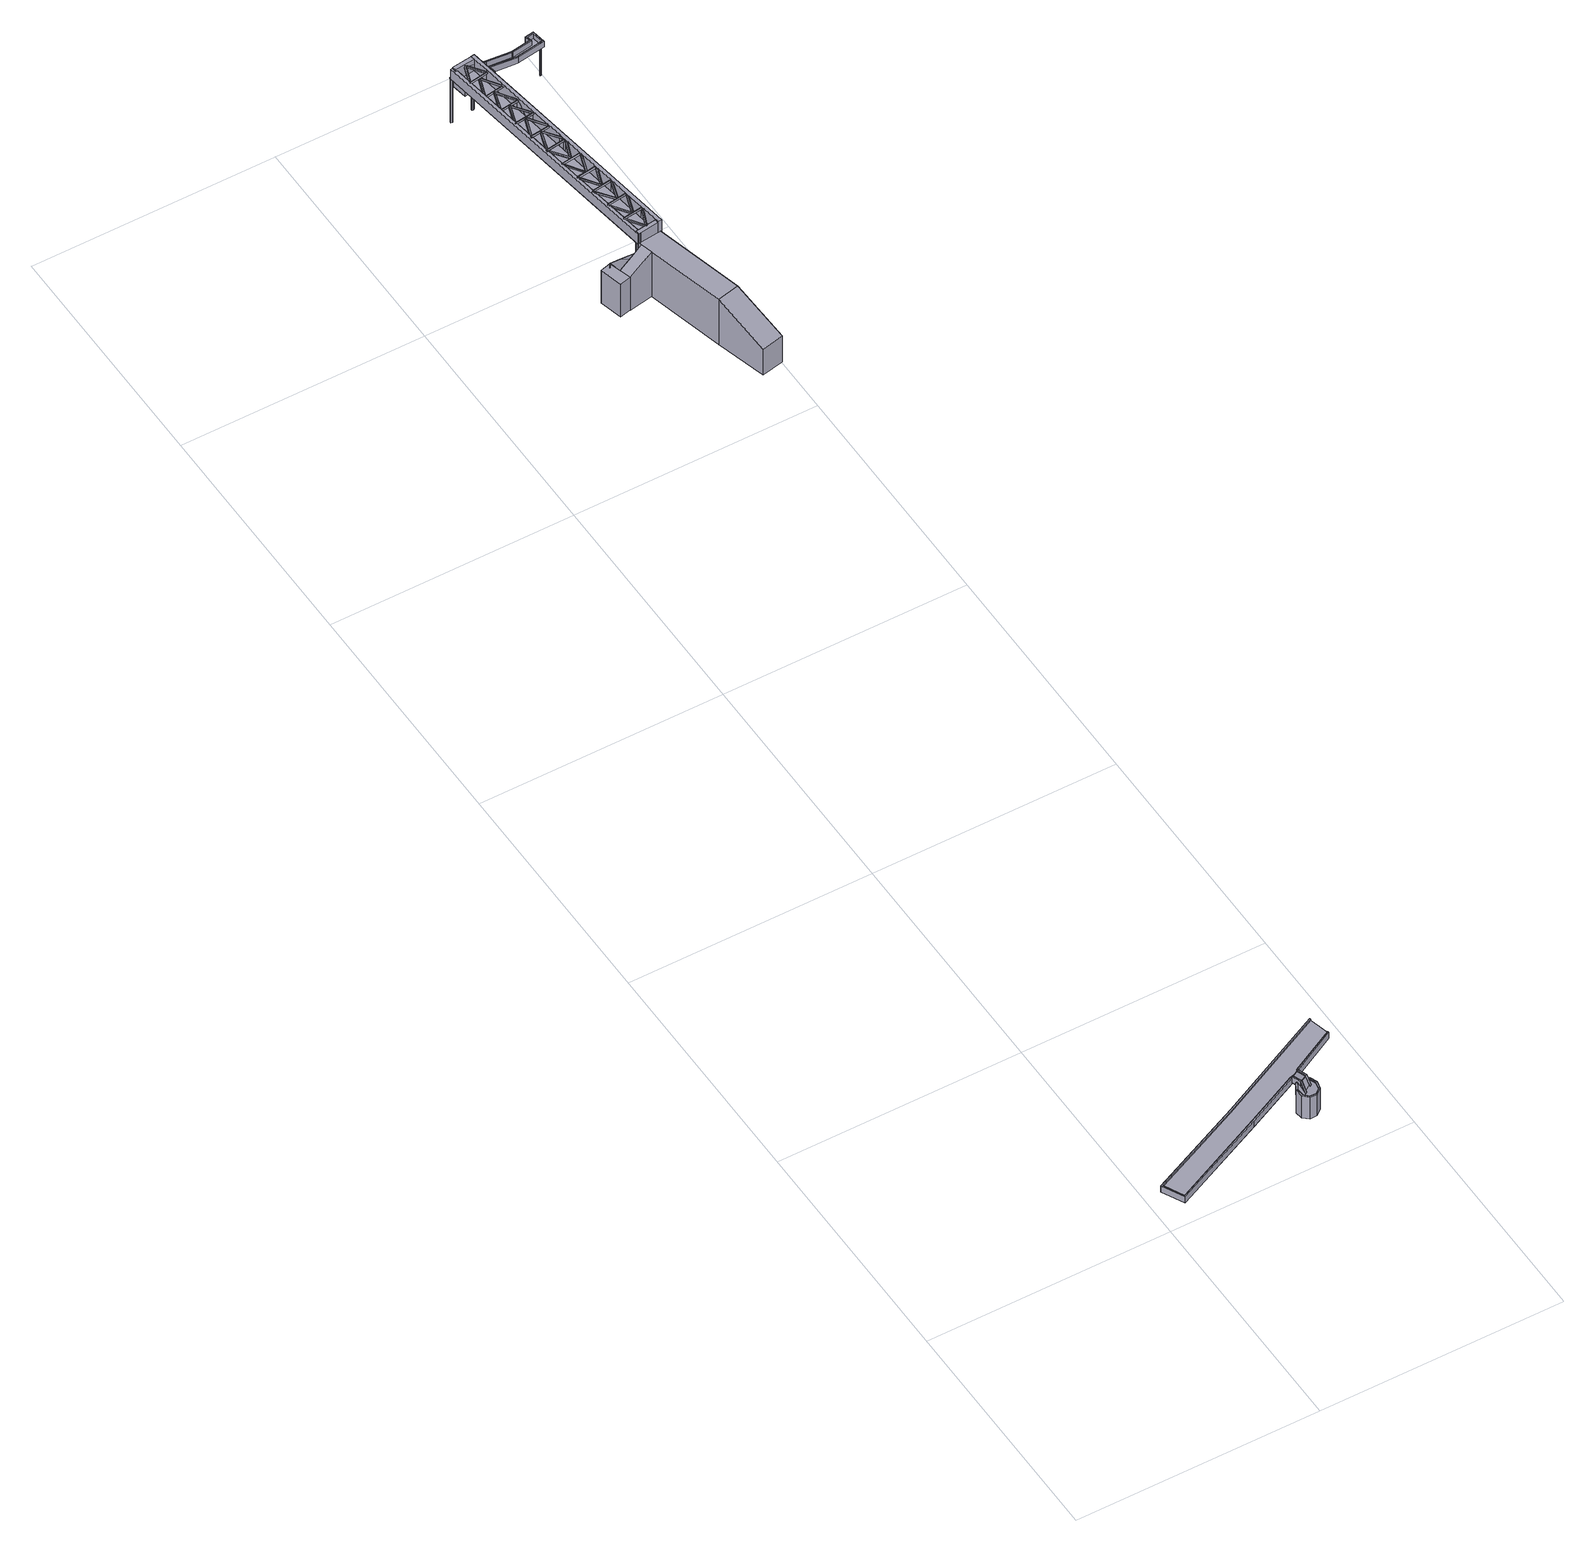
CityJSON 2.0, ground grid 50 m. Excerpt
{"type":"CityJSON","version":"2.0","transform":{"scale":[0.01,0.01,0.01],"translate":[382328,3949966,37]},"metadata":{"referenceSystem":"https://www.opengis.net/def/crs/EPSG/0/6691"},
"CityObjects":{
"bridge1":{"type":"Bridge","geometry":[{"type":"MultiSurface","lod":"2","boundaries":[[[0,1,2,3,4]],[[1,5,6,2]],[[7,0,4,8]],[[6,5,9,10]],[[11,7,8,12]],[[13,14,15,16,17,18,19]],[[12,13,12,8]],[[10,20,21,22,3,2,6]],[[16,23,24,25,20,10,9,26,27,17]],[[5,1,0,7,11,28,29,30,26,9]],[[12,13,19,31,28,11]],[[22,32,33,34,3]],[[34,35,36,3]],[[37,33,32,38]],[[37,38,10,39]],[[40,12,8,36,35]],[[41,14,13]],[[3,36,8,4]],[[10,38,32,22,21,20]],[[42,41,13,12,40,43,44]],[[39,10,20]],[[20,25,45,46,47,48,49,50,51,52,43,40,35,34,33,37,39,20,21]],[[53,54,55,56]],[[57,58,54,53]],[[59,60,58,57]],[[61,62,60,59]],[[63,64,62,61]],[[65,66,64,63]],[[67,68,66,65]],[[68,67,23,16,15,69]],[[41,42,56,55,69,15,14]],[[43,52,70,44]],[[70,52,51,71]],[[71,51,50,72]],[[72,50,49,73]],[[73,49,48,74]],[[74,48,47,75]],[[75,47,46,76]],[[76,46,45,77]],[[24,77,45,25]],[[73,74,75,76,77,24,23,67,65,63,61,59,57,53,56,42,44,70,71,72]],[[28,31,78,79,80,81,82,83,84,85,86,29]],[[87,88,79,78]],[[86,89,30,29]],[[90,89,86,85]],[[90,85,84,91]],[[91,84,83,92]],[[92,83,82,93]],[[93,82,81,94]],[[95,80,79,88]],[[96,97,98,99,27,26,30,89,90,91,92,93,94,100]],[[95,88,87,101]],[[102,103,104,105,106,107,108,109]],[[103,78,31,19,18,104]],[[99,105,104,18,17,27]],[[98,106,105,99]],[[106,98,97,107]],[[108,107,97,96]],[[109,108,96,100]],[[101,102,109,100,94,81,80,95]],[[87,78,103,102,101]],[[55,54,58,60,62,64,66,68,69]]]}]},
"bridge2":{"type":"Bridge","geometry":[{"type":"MultiSurface","lod":"2","boundaries":[[[110,111,112]],[[113,111,114]],[[115,110,116]],[[112,111,113]],[[117,113,114]],[[110,112,116]],[[118,119,120,121,122,123,124]],[[125,126,127,128,129,130,131]],[[132,133,116,112]],[[134,132,112,113]],[[135,134,113,117]],[[136,137,114,111]],[[138,136,111,110]],[[139,138,110,115]],[[132,124,123,133]],[[132,134,124]],[[135,118,124,134]],[[137,136,125,131]],[[125,138,139,126]],[[136,138,125]],[[140,120,119]],[[128,141,121]],[[129,140,130]],[[129,120,140]],[[141,122,121]],[[121,120,129]],[[121,129,128]],[[128,127,141]],[[142,143,144,145,146]],[[147,148,149,150]],[[151,152,148,147]],[[153,154,152,151]],[[155,156,154,153]],[[150,149,156,155]],[[157,158,145,144,159]],[[160,159,144,143]],[[160,143,142,161,162,163]],[[161,142,146,164]],[[164,146,145,158]],[[117,114,159,160,163,165,166,167,168]],[[169,170,119,118,171]],[[169,171,172,173]],[[174,173,172,175]],[[176,177,174,175]],[[176,131,130,178,177]],[[135,117,168,179]],[[179,168,167,180]],[[180,167,166,181]],[[181,166,165,182]],[[162,182,165,163]],[[159,114,137,157]],[[137,131,176,175,172,171,118,135,179,180,181,182,162,161,164,158,157]],[[170,150,155,178,130,140,119]],[[174,177,178,155,153,151,147,150,170,169,173]],[[183,184,185,186,187,188,189,190,191,192,115,116]],[[193,194,127,126]],[[193,195,196,197,194]],[[196,195,198,199]],[[122,200,199,198,123]],[[139,115,192,201]],[[192,191,202,201]],[[190,203,202,191]],[[203,190,189,204]],[[204,189,188,205]],[[206,183,116,133]],[[207,205,188,187]],[[207,208,209,206,133,123,198,195,193,126,139,201,202,203,204,205]],[[194,197,210,211,200,122,141,127]],[[199,200,211,212,213,214,210,197,196]],[[215,216,217,218,219,220,221,222,223]],[[224,225,226,227,223,222,218,217,228,229]],[[230,231,216,215]],[[228,232,233,234,235,229]],[[217,216,231,236,237,238,239,232,228]],[[240,224,229,235]],[[241,242,243,240,235,234]],[[242,241,244,245]],[[238,237,236,239]],[[233,244,241,234]],[[243,242,245,246]],[[243,247,248,249,225,224,240]],[[248,247,250,251]],[[246,250,247,243]],[[249,226,225]],[[252,253,254,255,256,257,258,249,248,259]],[[260,261,253,252,262,263,264,265,266]],[[251,267,259,248]],[[215,223,227,268,269,270,271,272,273,274,264,263,230]],[[249,258,275,276,268,227,226]],[[277,278,279,280]],[[279,281,282,280]],[[278,259,267,281,279]],[[252,277,280,282,262]],[[259,278,277,252]],[[283,284,285,286,287]],[[219,218,286,285]],[[220,219,285,284]],[[221,220,284,283]],[[222,221,283,287]],[[218,222,287,286]],[[288,289,290]],[[291,292,293,294,289,288]],[[295,296,293,292]],[[297,298,296,295]],[[299,300,298,297]],[[294,300,299,301,290,289]],[[302,303,304,305,306,307,308]],[[309,310,311,312,313]],[[314,302,308,315]],[[311,314,315,312]],[[305,309,313,316,306]],[[317,318,319]],[[320,321,322,323,324,325,326]],[[327,328,329,330]],[[303,328,327,331,304]],[[305,304,331,332,326,325,310,309]],[[333,334,322,321,335,336,337,338,330,329]],[[339,318,317]],[[337,336,340]],[[323,322,334]],[[319,318,339]],[[317,319,341,342,343]],[[344,345,346,347]],[[348,349,350,351,352]],[[353,354,343,342,335,321,320]],[[355,356,357,345,344,358,359,341,319,339,317,343,354,348,352]],[[347,346,360,361,362,350,349,363,364]],[[320,326,332,364,363,307,306,316,353]],[[340,336,335,342,341,359]],[[365,355,352,351,366,367]],[[368,369,370,371,372,373,361,360]],[[356,365,367,374,375,376,377,357]],[[378,379,371,370,380,375,374,381]],[[372,366,351,350,362,373]],[[356,355,365]],[[362,361,373]],[[382,383,384,385,386,387,376,375,380,388,389]],[[390,391,368,360,346,392]],[[346,345,393,392]],[[357,377,376,387,394,395,393,345]],[[396,397,388,380,370,369,391,390]],[[394,387,386]],[[368,391,369]],[[398,399,379,378,397,396]],[[400,401,384,383,402,389,388,397,378,381]],[[403,404,405,406,407]],[[408,409,410,411,412]],[[413,414,415,409,408,416,417,401,400,403,407]],[[412,411,418,419,420,421,405,404,399,398]],[[385,384,401,417]],[[407,406,422,423,424,413]],[[425,426,424,423,427,428]],[[429,430,428,427,431,432,433,434]],[[429,434,435,436,420,419]],[[435,422,406,405,421,436]],[[424,426,414,413]],[[420,436,421]],[[437,438,425,428,430,439]],[[440,418,411,410,441]],[[415,442,443,444,445,441,410,409]],[[446,439,430,429,419,418,440]],[[447,448,449,450,451,443,442,414,426,425,438,452]],[[442,415,414]],[[444,443,451]],[[453,454,433,432,437,439,446]],[[455,456,449,448,452,438,437,432,431]],[[457,458,456,455,459,460,461,462,463,464,465]],[[465,464,466,467,468]],[[468,467,469,470,471,472,473,454,453]],[[474,475,476,460,459,473,472]],[[450,449,456,458]],[[474,477,478,479,480,481,475]],[[479,478,482,477,474,472,471,483]],[[484,485,486,487,480,479,483]],[[488,489,487,486,490]],[[460,476,491,492]],[[476,475,481,493,494,461,460,492,495,491]],[[494,493,489,488,496]],[[461,494,496,497,462]],[[498,484,483,471,470]],[[495,492,491]],[[477,499,478]],[[478,499,482]],[[490,486,485,500,501,502]],[[503,504,469,467,466,505]],[[463,506,507,508,509,505,466,464]],[[510,500,485,484,498,504,503]],[[506,497,496,488,490,502,511,512,507]],[[482,499,477]],[[469,504,498,470]],[[508,507,512,513]],[[463,462,497,506]],[[514,515,516,517]],[[518,511,502,501,519,520]],[[521,522,523,524,525,526,527,528,529,530,531,518,520,515,514,532]],[[529,528,533,534,535]],[[535,534,536,537,538,539,540,541,542,517,516,543,544]],[[544,543,519,501,500,510]],[[513,512,511,518,531]],[[521,545,546,522]],[[523,546,545,524]],[[547,548,549,550,542,541,551,552]],[[548,553,554,555,549]],[[552,551,540,539,556,557,537,536,558]],[[527,554,553,559,560,561,562,563,533,528]],[[564,565,566]],[[558,536,534,533,563]],[[567,565,564]],[[522,546,523]],[[540,551,541]],[[566,565,567]],[[561,560,568]],[[514,517,569,570,532]],[[557,571,538,537]],[[556,571,557]],[[550,572,569,517,542]],[[573,572,550,549,555,574]],[[575,574,555,554,527,526,576,577]],[[524,545,521,532,570,577,576,525]],[[539,538,571,556]],[[525,576,526]],[[578,579,580,581,582,583,584]],[[585,559,553,548,574,575,586]],[[587,588,585,566,567,589,590]],[[591,592,582,581,593,594,595]],[[591,596,597,589,567,564,566,585,586,592]],[[590,589,597,598,599,579,578]],[[584,583,573,574,548,547]],[[568,560,559,585,588]],[[600,601,593,581,580,602]],[[595,594,603]],[[604,605,606,607,608,609]],[[605,600,602,606]],[[601,610,611,612,613,603,594,593]],[[609,614,611,610,604]],[[579,599,607,606,602,580]],[[615,608,607,599,598,616]],[[617,618,619]],[[620,621,622]],[[623,621,620]],[[612,624,613]],[[625,626,627,628,619,618,629]],[[630,631,632,633,634,614,609,608,615]],[[614,634,635,636,637,638,639,624,612,611]],[[640,639,638,641,642,643,644]],[[596,640,644,616,598,597]],[[629,618,617,645,646,647]],[[595,603,613,624,639,640,596,591]],[[628,627,648]],[[649,650,651,652]],[[653,646,645,654]],[[655,656,657,634,633,658,631,630]],[[637,659,635,634,657,660,661,641,638]],[[660,649,652,622,621,623,661]],[[662,651,650,656,655]],[[648,627,626]],[[647,646,653]],[[663,664,665,666,667,668]],[[669,670,671]],[[672,673,674,675,676]],[[674,673,664,663]],[[677,671,670,678]],[[679,666,665,680,681,682,683,684,685]],[[680,672,676,686,687,681]],[[688,682,681,687]],[[689,678,670,669]],[[690,654,645,617,619,628,648,626,625,691,692,693,694,695,696,697]],[[685,698,683,682,688,693,692,699,642,641,661,623,620,622,652,679]],[[637,636,659]],[[659,636,635]],[[632,658,633]],[[658,632,631]],[[700,701,702]],[[667,666,679,652,651]],[[702,701,703]],[[697,696,704,705,706]],[[706,705,668,667,651,662]],[[694,693,688]],[[703,701,700]],[[699,692,691]],[[684,698,685]],[[683,698,684]],[[707,708,709,677,678,689,703,700]],[[710,711,712,713,714,715,708,707]],[[695,716,717,718,719,720,721,722,723,704,696]],[[686,676,675,724,725]],[[726,727,724,675,674,663,668,705,704,723,728,729,730]],[[731,716,695,694,688,687,686,725,713,712,732]],[[733,710,707,700,702,703,689,669,671,677,709,708,715,727,726]],[[717,716,731]],[[734,735,736,737,738,739]],[[740,741,742,743,744,745]],[[746,747,748]],[[749,750,751,752,753]],[[736,735,754,755]],[[755,756,757]],[[751,750,741,740]],[[758,759,760,761,762,743,742,763]],[[764,758,763,749,753,765]],[[766,747,746]],[[757,756,767]],[[739,754,735,734]],[[732,712,711,744,743,762]],[[768,769,754,739]],[[739,738,770]],[[770,738,737]],[[755,754,769,771]],[[772,729,728]],[[722,721,773]],[[774,775,776,777,778]],[[773,721,720]],[[731,732,762,761,779,759,758,764,780,781,782,783,784,718,717]],[[785,778,777,745,744,711,710,733]],[[730,729,772]],[[782,781,786,787,788,789]],[[787,790,775,774,791,792,783,782,789,788]],[[786,781,780,748,747,766]],[[767,756,755,771,769,768]],[[784,783,792]],[[760,779,761]],[[759,779,760]],[[765,753,752,793,794]],[[790,795,796,797,798,776,775]],[[799,800,795,790,787,786,766,746,748,780,764,765,794,801,802]],[[803,768,739,734,739,770,804,805,806,807]],[[768,803,808,809,804,770,737,736,755,771,755,757,767]],[[798,805,804,809,793,752,751,740,745,777,776]],[[802,801,808,803,807,810]],[[796,795,800]],[[811,812,813,814,815,816]],[[817,818,811,819]],[[820,821,822,823,824]],[[825,814,813,826,824]],[[826,810,807,827,824]],[[824,828,820]],[[807,806,829,830,831,827]],[[830,829,812,811,832]],[[811,818,833,834]],[[817,833,818]],[[828,821,820]],[[835,836,837,831,830,832,811,816,838,839]],[[827,831,837,840,841,824]],[[822,842,823]],[[824,841,843,844]],[[843,845,846,847,844]],[[835,839,819,811,834,848,846,845]],[[819,839,838]],[[849,850,847,846,848]],[[844,847,850,851,852,853,854,855,856,857,825,824]],[[852,828,824,823,842,822,821,858,859,860,853]],[[861,862,863,859,858,864]],[[858,821,828,852,851,865,864]],[[849,848,834,833,817,819,838,816,815,866,867,863,862,868,869]],[[815,814,825,857,870,871,872,866]],[[873,874,875,876,877,878,879,880,881,882]],[[883,884,885]],[[886,887,876,875,888,889,890,891]],[[885,884,892]],[[893,894,895,896]],[[897,898,899,861,864,865,887,886,900]],[[901,895,894,902]],[[903,904,905,906]],[[868,862,861,899,907,908]],[[909,905,904,910]],[[878,877,911,869,868,908,912,913,914,915]],[[902,894,893]],[[910,904,903]],[[879,878,915]],[[892,884,883]],[[916,855,854]],[[855,916,856]],[[870,917,871]],[[871,917,872]],[[918,919,920,906,905,909,921]],[[895,901,920,919,922,923,896]],[[889,924,890]],[[922,925,860,859,898,897,923]],[[888,924,889]],[[873,926,874]],[[859,863,907,899,898]],[[882,926,873]],[[908,907,863,867,918,921,913,912]],[[881,874,926,882]],[[890,924,888,891]],[[900,923,897]],[[886,891,888,875,927,928,885,923,900]],[[880,929,927,875,874,881]],[[930,931,883,885,928,932]],[[910,903,906,920,933,934,914,913,921,909]],[[923,935,933,920,901,902,893,896]],[[883,931,936,935,923,885,892]],[[931,930,937,938,939,940,941,936]],[[942,939,938,943,929,880,879,915,914,934,944]],[[945,943,938,937,946,947,948]],[[949,946,937,930,932,950,951,952,953]],[[951,954,955,952]],[[956,957,958,959,955,954]],[[960,961,962,957,956,945,948]],[[958,957,962,963]],[[964,965,966,967]],[[965,968,969,970,971,966]],[[968,941,940,949,953,969]],[[960,972,961]],[[947,946,949,940,939,942]],[[942,944,964,967,972,960,948,947]],[[967,966,971,963,962,961,972]],[[973,974,975,976,977]],[[978,979,976,975]],[[980,981,979,978,982,983]],[[984,980,983,985,986]],[[985,973,977,987,986]],[[988,989,990,991,992,993]],[[994,995,996,997,998,989,988,999,1000,1001]],[[955,959,1002,993,992,1003,970,969,953,952]],[[1004,1005,1000,999,1006]],[[1006,981,980,984,1002,959,958,963,971,970,1003,1007,1004]],[[990,989,998]],[[1008,1009,996,995,1010,1001,1000,1005,1011]],[[1012,1013,1009,1008,1014,1015]],[[1015,1014,1016,1017]],[[1017,1016,1018,1019]],[[1007,1019,1018,1011,1005,1004]],[[997,996,1009,1013]],[[1020,1021,1022,1023,1024,1025]],[[978,975,974,1026,1023,1022,1027,1008,1011,982]],[[1028,1026,974,973,985,983,982,1011,1018,1016,1014,1008,1027,1022,1021,1029,1030,1031,1032,1033]],[[1029,1021,1020,1034]],[[1033,1032,1035,1036]],[[1036,1035,1037,1038,1034,1020,1025,1039]],[[323,334,333,1040,1041,1042,1043,324]],[[270,1044,1045,271]],[[1041,1046,275,258,257,1047,1048,256,255,1042]],[[1041,1040,1049,1050,1046]],[[1044,1051,1049,1040,333,329,328,303,302,314,311,310,325,324,1043,1045]],[[1052,1053,1054,1055,1056,1057,1058,1059,1060,1061,1062,1063,1064,1065,1066,1067,1068,1069,1070,1071,1072,1073,1074]],[[1075,1076,261,260]],[[1073,254,253,261,1076,1074]],[[1077,374,367,1078,1071,1070]],[[1067,489,493,1068]],[[520,1066,1065,515]],[[577,570,1064,1063]],[[763,742,714,713,1059,1058]],[[932,928,927,1056,1055,950]],[[1079,650,649,1061,1060,672,680,665,664,673,1080]],[[1081,605,604,1062,1061,649,660,657,656,650,1079]],[[1082,434,433,454,473,459,455,431,427,1069,1068,493,481,480,487,489,1067,1066,520,519,543,516,515,1065,1064,570,569,572,573,583,582,592,586,575,577,1063,1062,604,610,601,600,605,1081]],[[1083,1084,363,349,348,354,353,1085,1072,1071,1078,367,366,372,371,379,399,404,403,400,381,374,1077,1070,1069,427,423,422,435,434,1082]],[[1086,1087,849,869,911,1088]],[[1089,836,835,845,843,841,840,808,801,1057,1056,927,929,943,945,956,954,951,950,1055,1054,999,988,993,1002,984,986,987,1090,1088,911,877,876,887,865,851,850,849,1087,1086]],[[981,1006,999,1054,1053,1024,1023,1026,1028,1090,987,977,976,979]],[[1042,255,254,1073,1072,1085,353,316,313,312,315,308,307,363,1084,1083,272,271,1045,1043]],[[1059,713,725,724,727,715,714,742,741,750,749,763,1058,1057,801,794,793,809,808,840,837,836,1089,1080,673,672,1060]],[[1039,1025,1024,1053,1052,1091]],[[1091,1052,1074,1076,1075,1092]],[[448,447,452]],[[994,1010,995]],[[383,382,402]],[[1093,1094,1095,1096,991,990,998,997,1013,1012,1030,1029,1034,1038,1097,1098,1099,1050,1049,1051,338,337,340,359,358,395,394,386,385,417,416,445,444,451,450,458,457,509,508,513,531,530,562,561,568,588,587,643,642,699,691,625,629,647,653,654,690,719,718,784,792,791,797,796,800,799]],[[1100,1101,1037,1035,1032,1031,269,268,276,1102]],[[275,1046,1050,1099,1102,276]],[[256,1048,1047,257]],[[1100,1102,1099,1098]],[[1100,1098,1097,1101]],[[1001,1010,994]],[[402,382,389]],[[1037,1101,1097,1038]],[[925,1094,1093,853,860]],[[933,935,936,1096,1095]],[[269,1031,1030,1012,1015,1017,1019,1007,1003,992,991,1096,936,941,968,965,964,944,934,933,1095,1094,925,922,919,918,867,866,872,917,870,857,856,916,854,853,1093,799,802,810,826,813,812,829,806,805,798,797,791,774,778,785,733,726,730,772,728,723,722,773,720,719,690,697,706,662,655,630,615,616,644,643,587,590,578,584,547,552,558,563,562,530,529,535,544,510,503,505,509,457,465,468,453,446,440,441,445,416,408,412,398,396,390,392,393,395,358,344,347,364,332,331,327,330,338,1051,1044,270]],[[1103,1104,273,272,1083,1082,1081,1079,1080,1089,1086,1088,1090,1028,1033,1036,1039,1091,1092,1105,1106]],[[1107,1108,1109,266,265]],[[1110,301,299,297,295,292,291,1111,1112,1113,1114,1115,1116,1117,1118,1109,1108,1119,1120,1121,1107,265,264,274]],[[1112,1122,1117,1116,1123,1113]],[[274,273,1104,1110]],[[1105,1092,1075,260,266,1109,1118]],[[288,290,301,1110,1104,1103,1111,291]],[[1106,1122,1112,1111,1103]],[[1105,1118,1117,1122,1106]],[[267,251,250,246,245,244,233,232,239,236,231,230,263,262,282,281]],[[1124,1125,1126,1127,1128]],[[296,298,300,294,293]],[[1129,1130,1131,1132,1133]],[[152,154,156,149,148]],[[1121,1128,1127,1107]],[[1121,1120,1124,1128]],[[1120,1119,1125,1124]],[[1119,1108,1126,1125]],[[1108,1107,1127,1126]],[[213,1133,1132,214]],[[212,1129,1133,213]],[[211,1130,1129,212]],[[210,1131,1130,211]],[[214,1132,1131,210]],[[1113,208,207,187,186,1114]],[[1123,209,208,1113]],[[1116,184,183,206,209,1123]],[[1115,185,184,1116]],[[1114,186,185,1115]]]}]}
},
"vertices":[
[3559,1581,666],[3431,1513,674],[3501,1335,678],[3625,1402,670],[3629,1403,670],[3431,1513,699],[3501,1335,703],[3559,1581,691],[3629,1403,695],[3404,1499,701],[3474,1321,704],[3586,1595,690],[3656,1418,693],[3656,1418,538],[3648,1413,539],[3567,1443,541],[3444,1399,548],[3406,1494,546],[3408,1495,546],[3587,1591,535],[3474,1321,585],[3565,1369,587],[3565,1369,674],[3444,1399,627],[3455,1371,621],[3455,1371,596],[3404,1499,673],[3406,1494,673],[3586,1595,646],[3406,1500,648],[3406,1500,673],[3587,1591,646],[3505,1337,678],[3503,1198,561],[3624,1278,566],[3624,1240,559],[3625,1402,695],[3503,1160,554],[3505,1337,703],[3472,1140,553],[3654,1260,561],[3656,1411,532],[3656,1411,613],[3655,1379,582],[3655,1379,607],[3444,1367,596],[3378,1256,581],[3399,1131,556],[3497,1050,534],[3626,1050,525],[3727,1132,532],[3751,1257,553],[3688,1367,578],[3782,1262,576],[3782,1262,10],[3708,1392,10],[3708,1392,606],[3754,1116,552],[3754,1116,10],[3637,1020,543],[3637,1020,10],[3486,1020,555],[3486,1020,10],[3371,1115,581],[3371,1115,10],[3347,1262,609],[3347,1262,10],[3424,1392,627],[3424,1391,10],[3567,1443,10],[3688,1367,603],[3751,1257,578],[3727,1132,557],[3626,1050,550],[3497,1050,559],[3399,1131,581],[3378,1256,606],[3444,1367,621],[3590,1592,646],[3576,1619,647],[4516,2115,640],[4418,2517,641],[2105,1376,656],[134,461,669],[332,70,667],[2290,991,655],[3394,1522,648],[3590,1592,671],[3576,1619,672],[3394,1522,673],[2290,991,680],[332,70,692],[134,462,694],[2105,1376,681],[4418,2517,666],[4516,2115,665],[2092,1404,681],[93,476,694],[319,31,692],[2303,964,680],[4411,2547,667],[4524,2085,665],[4524,2085,510],[3590,1592,516],[3408,1495,518],[2303,964,525],[319,31,537],[93,476,539],[2092,1404,526],[4411,2547,512],
[3716,28864,1184],[4282,28939,1031],[3698,28982,1184],[4263,29057,1031],[4311,28943,1023],[3687,28860,1192],[3668,28978,1192],[4293,29061,1023],[4288,29091,1143],[4288,29091,993],[4259,29087,1001],[3693,29012,1154],[3663,29008,1162],[3663,29008,1312],[3693,29012,1304],[4286,28909,1151],[3691,28831,1312],[3691,28831,1162],[3721,28834,1154],[4286,28909,1001],[4316,28913,993],[4316,28913,1143],[3698,28982,1304],[3668,28978,1312],[4263,29057,1151],[4293,29061,1143],[4282,28939,1151],[4311,28943,1143],[3716,28864,1304],[3687,28860,1312],[4293,29061,993],[3687,28860,1162],[4846,29014,1147],[4836,29028,1147],[4819,29023,1147],[4819,29005,1147],[4836,28999,1147],[4819,29023,993],[4819,29023,300],[4819,29005,300],[4819,29005,993],[4836,29028,993],[4836,29028,300],[4846,29014,993],[4846,29014,300],[4836,28999,993],[4836,28999,300],[4819,29023,1143],[4819,29005,1143],[4819,29023,1023],[4836,29028,1023],[4846,29014,1143],[4838,29025,1143],[4838,29025,1023],[4836,28999,1143],[4866,29030,1023],[4830,29256,1023],[4702,29236,1023],[4719,29128,1023],[4685,29153,993],[4478,29121,993],[4684,29153,1143],[4668,29261,1143],[4668,29261,993],[4855,29290,993],[4855,29290,1143],[4900,29005,1143],[4900,29005,993],[4845,28996,993],[4719,29128,1143],[4702,29236,1143],[4830,29256,1143],[4866,29030,1143],[3418,28940,1192],[3421,28936,1192],[3404,28912,1192],[3376,28922,1192],[3376,28934,1192],[3014,28878,1192],[3053,28627,1192],[3677,28724,1192],[3662,28826,1192],[3657,28856,1192],[3712,28699,1312],[3712,28699,1162],[3028,28593,1312],[3028,28593,1162],[3183,28617,1162],[2979,28903,1312],[2979,28903,1162],[3451,28975,1162],[3657,28856,1312],[3662,28826,1312],[3677,28724,1312],[3053,28627,1312],[3014,28878,1312],[3418,28940,1312],[3376,28934,1312],[3376,28951,1312],[3404,28960,1312],[3404,28912,1162],[3421,28936,1162],[3404,28960,1162],[3376,28951,1162],[3376,28922,1162],[3809,23850,967],[3768,24006,967],[3364,23934,1076],[3642,23839,1011],[3642,23869,1009],[3670,23877,1001],[3687,23853,998],[3670,23830,1004],[3688,23824,1000],[3192,23643,1140],[3189,23656,1140],[3679,23735,1008],[3658,23817,1008],[3122,23890,1141],[3186,23642,1141],[3809,23850,300],[3769,24006,300],[3122,23890,300],[3123,23890,300],[3123,23890,1139],[3186,23642,1139],[3128,23891,300],[3128,23891,1139],[3126,23891,1139],[3126,23891,300],[3192,23643,1139],[2906,23835,1139],[3026,23365,1139],[3248,23422,1139],[2906,23834,300],[3026,23365,300],[3248,23422,300],[3248,23421,1139],[3739,23501,1454],[3679,23735,1454],[3248,23421,300],[3739,23501,300],[4593,22019,1454],[4127,23839,1454],[4080,23833,1454],[4079,23839,1454],[3702,23792,1454],[3680,23789,1454],[3666,23787,1454],[4144,21920,1454],[4115,23884,1433],[4127,23839,1433],[4593,22019,300],[4107,23916,300],[4107,23916,1412],[4111,23900,1412],[4115,23884,1412],[4144,21920,300],[3658,23817,1448],[3697,23826,1448],[3697,23826,1450],[4069,23908,1450],[4069,23908,1442],[3766,23841,1442],[3766,23841,1412],[3666,23787,1450],[3666,23787,1448],[4593,22019,1455],[4144,21920,1455],[4425,20890,966],[4875,20989,965],[4425,20890,300],[4875,20989,300],[3687,23853,1399],[3670,23877,1399],[3642,23869,1399],[3642,23839,1399],[3670,23830,1399],[2903,28883,1431],[2902,28863,1431],[2906,28862,1431],[2903,28883,1412],[2903,28892,1412],[2903,28892,300],[2902,28863,300],[2931,28901,1412],[2931,28901,300],[2948,28877,1412],[2948,28877,300],[2930,28853,1412],[2930,28853,300],[2906,28862,1412],[3853,23895,1651],[3853,23895,1672],[3860,23912,1667],[3863,23919,1675],[4012,24286,1674],[4013,24288,1671],[4013,24288,1651],[3880,23903,1682],[3881,23898,1679],[3894,23900,1663],[4024,24218,1662],[4020,24245,1681],[3879,23898,1644],[4020,24245,1643],[4014,24286,1675],[3634,24234,1705],[3629,24242,1705],[3625,24239,1703],[3659,24223,1686],[3635,24233,1705],[3877,23888,1705],[3880,23890,1700],[3875,23898,1700],[3886,23899,1686],[3659,24224,1686],[3645,24181,1674],[3846,23894,1674],[3846,23894,1698],[3645,24181,1697],[3637,24230,1667],[3637,24233,1668],[3855,23895,1700],[3866,23880,1700],[3624,24229,1701],[3623,24237,1702],[3614,24231,1698],[3644,24188,1698],[3631,24243,1702],[3623,24237,1698],[3622,24240,1702],[3624,24232,1705],[3636,24234,1705],[3634,24256,1698],[3798,24281,1698],[3798,24281,1674],[3634,24256,1674],[4010,24313,1698],[4010,24313,1674],[3843,24288,1674],[3852,24289,1686],[3843,24288,1698],[4015,24277,1686],[4013,24291,1705],[3831,24267,1704],[3823,24270,1702],[3822,24271,1702],[3634,24254,1698],[3621,24252,1698],[3822,24271,1670],[3823,24270,1669],[3831,24267,1668],[4013,24291,1667],[3637,24234,1667],[3830,24268,1705],[3964,24624,1686],[3959,24654,1705],[3829,24272,1668],[3831,24274,1667],[3818,24301,1674],[3952,24702,1674],[3959,24654,1667],[3830,24268,1667],[3952,24702,1697],[3818,24301,1698],[3831,24274,1705],[3829,24272,1704],[3951,24701,1685],[3952,24702,1684],[3821,24311,1686],[3952,24702,1686],[3576,24645,1698],[3566,24660,1698],[3562,24662,1702],[3561,24667,1698],[3560,24668,1698],[3557,24665,1705],[3583,24653,1686],[3575,24656,1692],[3578,24636,1667],[3831,24273,1667],[3585,24586,1674],[3585,24586,1697],[3541,24655,1698],[3584,24593,1698],[3575,24656,1679],[3583,24652,1685],[3573,24665,1666],[3950,24715,1666],[3950,24715,1704],[3562,24663,1704],[3574,24661,1698],[3947,24737,1697],[3947,24737,1673],[3792,24717,1673],[3802,24718,1685],[3793,24717,1697],[3570,24687,1697],[3752,24711,1697],[3743,24710,1686],[3753,24711,1673],[3570,24687,1674],[3781,24696,1703],[3778,24697,1703],[3772,24693,1704],[3571,24683,1698],[3559,24682,1698],[3772,24694,1667],[3775,24699,1668],[3776,24698,1668],[3781,24696,1667],[3903,25037,1685],[3898,25068,1704],[3780,24696,1704],[3770,24733,1698],[3777,24697,1703],[3891,25119,1696],[3769,24735,1697],[3769,24733,1674],[3769,24735,1674],[3891,25119,1691],[3890,25114,1685],[3891,25119,1679],[3891,25119,1673],[3898,25068,1666],[3780,24696,1666],[3523,25061,1685],[3517,25070,1697],[3517,25069,1674],[3520,25028,1666],[3524,25000,1686],[3773,24693,1705],[3487,25072,1704],[3483,25069,1698],[3521,25019,1698],[3514,25069,1673],[3514,25068,1698],[3512,25070,1698],[3504,25070,1700],[3503,25083,1698],[3502,25083,1698],[3514,25070,1698],[3513,25074,1666],[3890,25128,1666],[3890,25128,1704],[3504,25073,1704],[3511,25091,1698],[3502,25089,1698],[3886,25150,1697],[3716,25126,1697],[3713,25121,1698],[3707,25124,1697],[3697,25116,1699],[3691,25122,1697],[3510,25096,1697],[3682,25121,1685],[3691,25122,1673],[3510,25096,1673],[3697,25116,1671],[3707,25124,1673],[3713,25121,1672],[3715,25126,1673],[3886,25150,1673],[3722,25127,1681],[3725,25127,1685],[3722,25127,1689],[3718,25131,1674],[3718,25132,1673],[3714,25137,1666],[3838,25478,1666],[3842,25449,1685],[3716,25130,1672],[3709,25123,1666],[3704,25125,1668],[3700,25158,1673],[3699,25160,1674],[3831,25524,1673],[3698,25158,1697],[3831,25524,1696],[3699,25160,1697],[3718,25131,1696],[3718,25131,1697],[3838,25478,1704],[3709,25123,1704],[3718,25132,1697],[3702,25125,1702],[3707,25124,1701],[3707,25123,1669],[3718,25131,1673],[3467,25489,1673],[3472,25481,1685],[3467,25489,1697],[3456,25466,1666],[3700,25119,1666],[3460,25436,1685],[3700,25119,1704],[3436,25494,1704],[3433,25491,1698],[3457,25457,1698],[3452,25490,1669],[3442,25490,1703],[3441,25497,1702],[3441,25497,1698],[3669,25543,1696],[3826,25563,1696],[3826,25563,1673],[3669,25543,1673],[3442,25491,1704],[3831,25527,1684],[3829,25541,1703],[3651,25528,1701],[3652,25525,1701],[3648,25522,1702],[3646,25523,1702],[3645,25523,1702],[3637,25525,1701],[3638,25527,1700],[3617,25536,1696],[3448,25514,1697],[3449,25509,1698],[3440,25508,1698],[3669,25542,1697],[3616,25536,1696],[3616,25536,1673],[3448,25514,1673],[3616,25535,1673],[3638,25526,1669],[3638,25525,1668],[3642,25524,1668],[3646,25522,1667],[3652,25526,1668],[3651,25529,1669],[3829,25541,1665],[3452,25492,1666],[3644,25534,1703],[3651,25525,1703],[3391,25905,1668],[3412,25896,1684],[3639,25566,1684],[3643,25536,1666],[3651,25525,1665],[3392,25901,1665],[3388,25906,1703],[3643,25536,1703],[3639,25566,1685],[3644,25523,1667],[3643,25534,1666],[3399,25851,1673],[3380,25904,1701],[3380,25906,1701],[3373,25901,1698],[3397,25866,1698],[3399,25851,1696],[3388,25907,1703],[3386,25909,1703],[3384,25908,1703],[3386,25910,1702],[3380,25906,1698],[3779,25877,1672],[3779,25877,1696],[3640,25525,1666],[3772,25926,1665],[3769,25945,1677],[3762,25939,1684],[3769,25945,1691],[3640,25525,1704],[3772,25926,1703],[3387,25929,1673],[3586,25954,1673],[3598,25949,1671],[3602,25956,1673],[3765,25976,1673],[3768,25954,1665],[3391,25907,1665],[3380,25906,1703],[3768,25954,1703],[3388,25922,1698],[3378,25921,1698],[3420,25933,1696],[3387,25929,1696],[3585,25954,1696],[3765,25976,1696],[3604,25956,1675],[3589,25954,1694],[3585,25954,1693],[3569,25942,1699],[3563,25951,1696],[3563,25951,1681],[3586,25954,1674],[3717,26299,1663],[3721,26271,1682],[3588,25953,1656],[3590,25957,1694],[3711,26345,1695],[3711,26345,1671],[3567,25961,1663],[3567,25961,1678],[3573,25975,1673],[3577,25987,1687],[3717,26299,1701],[3594,25968,1694],[3595,25968,1693],[3596,25961,1688],[3591,25974,1693],[3331,26315,1665],[3338,26267,1673],[3318,26336,1701],[3316,26335,1703],[3318,26333,1703],[3320,26331,1703],[3325,26323,1703],[3323,26328,1701],[3320,26325,1702],[3598,25963,1693],[3311,26319,1698],[3314,26326,1700],[3314,26328,1701],[3315,26328,1701],[3306,26327,1698],[3330,26321,1668],[3333,26319,1671],[3337,26316,1672],[3337,26317,1674],[3350,26312,1684],[3337,26317,1694],[3337,26316,1696],[3333,26319,1698],[3326,26322,1703],[3587,25955,1712],[3569,25942,1705],[3321,26320,1701],[3324,26298,1698],[3336,26279,1698],[3338,26267,1697],[3316,26334,1699],[3313,26333,1699],[3313,26333,1698],[3315,26322,1703],[3702,26401,1696],[3702,26401,1672],[3347,26348,1672],[3347,26348,1696],[3313,26336,1698],[3316,26336,1698],[3329,26323,1665],[3706,26378,1665],[3708,26365,1684],[3338,26319,1672],[3338,26319,1696],[3706,26378,1703],[3315,26321,1703],[3328,26332,1668],[3467,26767,1664],[3695,26451,1665],[3699,26421,1684],[3472,26737,1683],[3475,26747,1672],[3467,26765,1667],[3464,26771,1665],[3464,26772,1664],[3467,26769,1664],[3688,26499,1695],[3688,26499,1672],[3496,26766,1672],[3502,26758,1683],[3496,26766,1695],[3469,26775,1666],[3470,26776,1667],[3475,26747,1695],[3695,26451,1703],[3464,26772,1702],[3464,26772,1701],[3464,26770,1701],[3467,26768,1702],[3466,26766,1700],[3468,26768,1702],[3473,26778,1699],[3468,26775,1700],[3468,26775,1666],[3324,26361,1698],[3303,26295,1698],[3306,26294,1703],[3462,26777,1703],[3459,26778,1698],[3458,26766,1702],[3438,26750,1684],[3320,26384,1684],[3460,26767,1702],[3321,26289,1698],[3459,26778,1668],[3462,26777,1664],[3459,26768,1665],[3468,26775,1667],[3439,26750,1683],[3458,26766,1665],[3325,26353,1665],[3434,26786,1671],[3490,26793,1671],[3483,26770,1664],[3278,26767,1671],[3280,26767,1672],[3280,26767,1695],[3642,26812,1695],[3642,26812,1684],[3642,26812,1671],[3256,26741,1702],[3256,26739,1700],[3261,26739,1698],[3268,26740,1698],[3268,26738,1696],[3270,26738,1695],[3269,26735,1691],[3270,26729,1683],[3647,26776,1683],[3645,26790,1702],[3268,26743,1664],[3645,26790,1664],[3269,26735,1675],[3270,26737,1672],[3268,26737,1672],[3256,26746,1701],[3279,26765,1695],[3266,26756,1669],[3400,27183,1665],[3401,27184,1664],[3404,27180,1664],[3402,27181,1664],[3401,27183,1664],[3401,27183,1665],[3404,27179,1664],[3637,26844,1664],[3642,26813,1683],[3412,27145,1683],[3415,27154,1671],[3404,27178,1665],[3409,27189,1699],[3404,27186,1701],[3407,27185,1700],[3630,26894,1695],[3630,26894,1671],[3433,27178,1671],[3438,27170,1683],[3433,27178,1695],[3402,27184,1664],[3406,27185,1665],[3404,27186,1665],[3408,27189,1666],[3402,27183,1702],[3403,27181,1701],[3404,27179,1702],[3404,27179,1701],[3415,27155,1695],[3637,26844,1702],[3407,27184,1700],[3405,27179,1702],[3404,27186,1700],[3404,27186,1666],[3401,27187,1666],[3403,27186,1664],[3400,27180,1664],[3407,27185,1665],[3269,26735,1672],[3269,26735,1695],[3257,26812,1684],[3379,27162,1683],[3380,27162,1683],[3400,27178,1664],[3262,26783,1665],[3401,27179,1702],[3408,27185,1700],[3403,27186,1702],[3402,27184,1702],[3240,26720,1703],[3253,26716,1698],[3264,26765,1667],[3400,27187,1699],[3400,27183,1700],[3401,27184,1701],[3401,27184,1702],[3400,27179,1702],[3261,26789,1698],[3237,26721,1698],[3586,27189,1683],[3584,27203,1702],[3186,27150,1702],[3186,27148,1698],[3208,27151,1698],[3209,27140,1683],[3206,27164,1698],[3184,27161,1698],[3581,27225,1694],[3204,27175,1694],[3402,27202,1671],[3400,27179,1664],[3207,27153,1664],[3206,27165,1667],[3209,27176,1671],[3581,27225,1671],[3584,27203,1664],[3204,27175,1672],[3327,27595,1639],[3198,27213,1640],[3194,27244,1659],[3306,27578,1658],[3326,27594,1639],[3327,27595,1640],[3327,27601,1641],[3329,27600,1639],[3327,27597,1640],[3329,27600,1677],[3327,27601,1675],[3327,27597,1677],[3327,27595,1677],[3327,27594,1677],[3306,27577,1658],[3198,27213,1678],[3341,27567,1670],[3332,27599,1676],[3206,27165,1647],[3341,27566,1647],[3338,27557,1658],[3327,27594,1639],[3333,27599,1641],[3329,27596,1640],[3578,27248,1639],[3581,27225,1654],[3582,27218,1658],[3326,27596,1640],[3326,27596,1639],[3581,27225,1663],[3578,27248,1677],[3326,27596,1677],[3571,27296,1670],[3356,27593,1670],[3571,27296,1646],[3356,27593,1646],[3362,27585,1658],[3328,27594,1639],[3523,27621,1639],[3525,27607,1658],[3523,27621,1677],[3342,27596,1677],[3146,27570,1678],[3147,27565,1671],[3148,27565,1670],[3147,27561,1666],[3148,27556,1659],[3294,27612,1670],[3158,27594,1670],[3144,27582,1674],[3511,27642,1669],[3511,27642,1646],[3158,27594,1647],[3513,27642,1670],[3520,27639,1671],[3146,27570,1640],[3144,27582,1644],[3512,27640,1646],[3520,27637,1644],[3147,27561,1652],[3148,27565,1647],[3147,27565,1646],[3290,28003,1646],[3292,28008,1653],[3299,28006,1658],[3510,27706,1658],[3515,27676,1638],[3273,28018,1639],[3274,28018,1640],[3275,28016,1639],[3291,28009,1652],[3280,28012,1642],[3274,28018,1676],[3273,28018,1677],[3274,28016,1677],[3275,28016,1677],[3515,27676,1677],[3292,28008,1663],[3290,28002,1670],[3279,28013,1674],[3291,28009,1664],[3272,28017,1676],[3264,28011,1673],[3255,28005,1669],[3260,27998,1669],[3269,28013,1675],[3273,28015,1676],[3280,27971,1670],[3280,27970,1669],[3272,28015,1676],[3256,28003,1663],[3255,28005,1666],[3255,28005,1649],[3255,28005,1646],[3260,27998,1646],[3256,28003,1653],[3280,27970,1646],[3279,27971,1646],[3269,28014,1640],[3264,28012,1642],[3520,27643,1643],[3273,28015,1639],[3272,28015,1639],[3274,28016,1639],[3272,28017,1639],[3147,27561,1670],[3147,27561,1647],[3140,27611,1640],[3135,27642,1659],[3251,27998,1658],[3271,28015,1639],[3140,27611,1678],[3271,28015,1677],[3292,28008,1670],[3143,27592,1675],[3292,28008,1646],[3462,28031,1657],[3460,28045,1676],[3460,28045,1638],[3456,28067,1669],[3266,28037,1670],[3457,28066,1669],[3087,27972,1658],[3085,27986,1639],[3085,27986,1677],[3081,28008,1670],[3447,28065,1657],[3456,28067,1646],[3093,28010,1646],[3093,28010,1664],[3081,28008,1667],[3087,27990,1640],[3457,28066,1645],[3084,27989,1640],[3456,28077,1638],[3223,28390,1657],[3228,28406,1639],[3226,28411,1638],[3225,28395,1663],[3457,28067,1670],[3456,28077,1676],[3224,28414,1676],[3214,28418,1669],[3448,28127,1669],[3245,28423,1669],[3448,28127,1645],[3234,28439,1645],[3234,28439,1665],[3241,28428,1661],[3230,28411,1639],[3238,28432,1645],[3229,28435,1643],[3229,28435,1665],[3078,28034,1633],[3073,28064,1652],[3203,28444,1651],[3216,28440,1632],[3078,28034,1671],[3208,28416,1670],[3204,28422,1661],[3214,28440,1667],[3238,28432,1639],[3190,28793,1636],[3200,28794,1648],[3206,28794,1655],[3387,28547,1656],[3391,28518,1637],[3190,28793,1674],[3391,28518,1675],[3396,28473,1667],[3397,28476,1668],[3178,28791,1671],[3165,28789,1667],[3398,28470,1666],[3165,28789,1643],[3398,28470,1644],[3397,28477,1643],[3400,28455,1699],[3008,28388,1700],[3008,28387,1698],[3025,28390,1698],[3027,28378,1681],[3402,28441,1680],[3024,28396,1698],[3019,28395,1698],[3017,28393,1699],[3014,28394,1698],[3007,28393,1698],[3397,28477,1692],[3030,28415,1692],[3023,28403,1696],[3400,28455,1661],[3025,28391,1662],[3030,28415,1669],[3040,28417,1681],[3397,28477,1669],[3023,28403,1666],[3156,28788,1699],[3017,28393,1700],[3023,28407,1698],[3171,28790,1680],[3021,28419,1698],[3012,28395,1698],[3131,28785,1692],[3015,28457,1692],[3131,28785,1668],[3015,28457,1669],[3156,28788,1661],[3022,28409,1662],[2928,28848,1731],[2941,28761,1731],[3131,28785,1731],[3347,28812,1731],[3335,28899,1731],[3360,28902,1731],[3348,28812,1605],[3131,28785,1730],[3348,28812,1442],[2941,28761,1698],[2970,28765,1698],[2970,28765,1448],[2941,28761,1448],[2941,28761,1442],[2928,28848,1698],[2928,28848,1448],[2928,28848,1442],[2957,28852,1448],[2957,28852,1698],[3360,28902,1442],[3648,23869,1700],[3660,23786,1700],[4079,23839,1700],[4067,23922,1700],[3690,23874,1450],[4067,23922,1450],[3660,23786,1450],[3680,23789,1698],[3702,23792,1698],[3648,23869,1698],[3660,23786,1698],[3690,23874,1698],[3406,28908,1733],[3335,28899,1733],[3397,28477,1733],[3457,28067,1733],[3470,27977,1733],[3581,27225,1733],[3630,26894,1733],[3642,26812,1733],[3688,26499,1733],[3702,26401,1733],[3711,26345,1733],[3779,25878,1733],[3779,25877,1733],[3826,25563,1733],[3826,25562,1733],[3831,25524,1733],[3832,25522,1733],[3891,25119,1733],[3952,24703,1733],[3975,24548,1733],[4026,24204,1733],[4080,23833,1733],[4152,23842,1733],[4145,23888,1433],[4152,23842,1433],[3952,24703,1697],[3971,24575,1716],[3702,26401,1442],[3688,26499,1442],[3711,26345,1442],[3891,25119,1442],[4010,24313,1442],[4010,24313,1636],[4018,24255,1717],[3548,27452,1442],[3528,27585,1627],[3520,27643,1442],[3581,27225,1442],[3397,28477,1442],[3406,28908,1442],[4145,23888,1442],[3144,27584,1698],[3143,27592,1698],[3091,27944,1698],[3081,28008,1698],[2956,28858,1698],[2886,28850,1698],[3632,23783,1698],[2886,28850,1448],[2956,28858,1448],[3632,23783,1448],[2900,28899,1442],[3647,23826,1442],[4170,23891,1442],[3423,28964,1442],[4115,23898,1412],[4143,23889,1412],[4145,23888,1412],[3647,23826,1412],[2900,28899,1412],[3376,28959,1412],[3376,28951,1412],[3376,28922,1412],[3404,28912,1412],[3421,28936,1412],[3427,28943,1412],[4170,23891,1412],[4161,23913,1412],[4144,23937,1412],[4116,23928,1412],[3423,28964,1412],[3404,28960,1412],[4144,23936,300],[4161,23912,300],[4143,23889,300],[4115,23898,300],[4116,23928,300],[3404,28960,300],[3421,28936,300],[3404,28912,300],[3376,28922,300],[3376,28951,300]
]}
